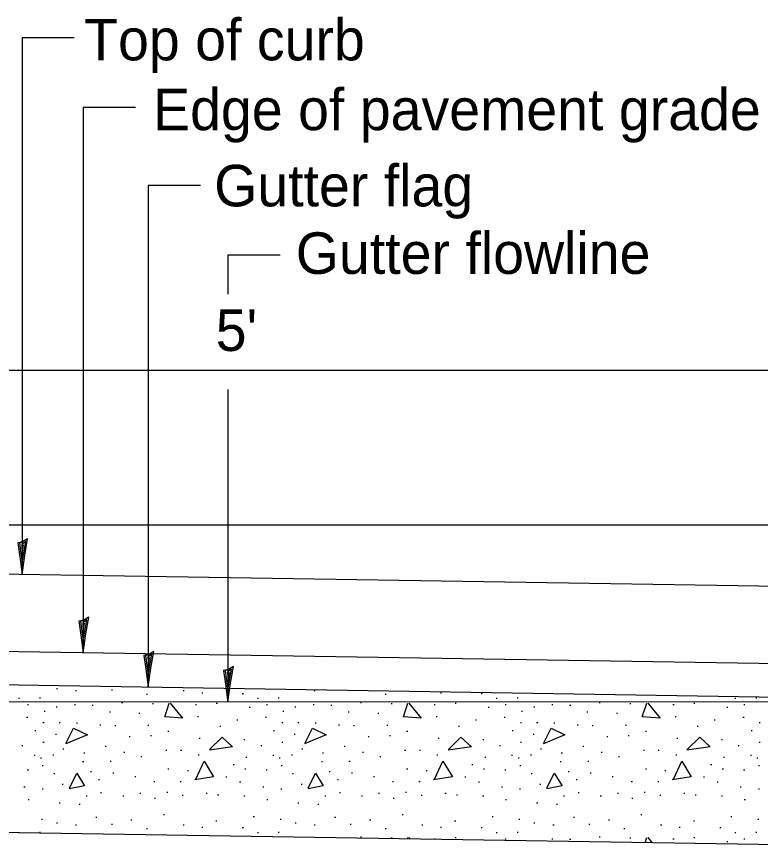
# Model space of a CAD drawing. Extents: x 0 to 2.83, y -0.12 to 1.83.
# Drawn here: x 1.1748 to 1.3839, y 0.7997 to 1.0337 of the extents above; entities that cross this region are included whole.
import ezdxf

# ---------------------------------------------------------------- set-up
doc = ezdxf.new("R2010")
doc.units = 0
for name, color, linetype in [('RD_Pr_Roadway_Dimensions', 7, 'Continuous'), ('RD_Pr_Roadway_Notes', 7, 'Continuous'), ('SH_General_Details', 7, 'Continuous')]:
    doc.layers.add(name, color=color, linetype=linetype)

msp = doc.modelspace()

# ---------------------------------------------------------------- linework, layer by layer
at = {"layer": 'RD_Pr_Roadway_Dimensions'}
msp.add_line((1.02643, 0.93441), (1.47734, 0.93441), dxfattribs=at)
at = {"layer": 'RD_Pr_Roadway_Notes'}
for p, q in [((1.19098, 1.02782), (1.17631, 1.02782)), ((1.17631, 1.02782), (1.17631, 0.87695)), ((1.20815, 1.00821), (1.19348, 1.00821)), ((1.19348, 1.00821), (1.19348, 0.95583)), ((1.22643, 0.98624), (1.21177, 0.98624)), ((1.21177, 0.98624), (1.21177, 0.95571)), ((1.24884, 0.96671), (1.23417, 0.96671)), ((1.23417, 0.96671), (1.23417, 0.95571)), ((1.19348, 0.95583), (1.19348, 0.85493)), ((1.21177, 0.95571), (1.21177, 0.84533)), ((1.23417, 0.9289), (1.23417, 0.84109))]:
    msp.add_line(p, q, dxfattribs=at)
for points in [[(1.17644, 0.88614), (1.17507, 0.88583), (1.17566, 0.88195), (1.17631, 0.87695), (1.17704, 0.88228), (1.17786, 0.88695), (1.17644, 0.88614), (1.17554, 0.88573), (1.17632, 0.88031), (1.17736, 0.88623), (1.17619, 0.88536), (1.17635, 0.88287), (1.17671, 0.88526)], [(1.19362, 0.86411), (1.19225, 0.86381), (1.19284, 0.85992), (1.19348, 0.85493), (1.19422, 0.86026), (1.19504, 0.86493), (1.19362, 0.86411), (1.19271, 0.8637), (1.19349, 0.85829), (1.19453, 0.86421), (1.19337, 0.86333), (1.19352, 0.86085), (1.19389, 0.86324)], [(1.2119, 0.85451), (1.21053, 0.8542), (1.21112, 0.85032), (1.21177, 0.84533), (1.2125, 0.85066), (1.21332, 0.85533), (1.2119, 0.85451), (1.21099, 0.8541), (1.21177, 0.84868), (1.21281, 0.85461), (1.21165, 0.85373), (1.21181, 0.85124), (1.21217, 0.85364)], [(1.23431, 0.85027), (1.23294, 0.84996), (1.23353, 0.84608), (1.23417, 0.84109), (1.23491, 0.84642), (1.23573, 0.85109), (1.23431, 0.85027), (1.2334, 0.84986), (1.23418, 0.84444), (1.23522, 0.85036), (1.23406, 0.84949), (1.23421, 0.847), (1.23458, 0.8494)]]:
    msp.add_lwpolyline(points, dxfattribs=at)
at = {"layer": 'SH_General_Details'}
for p, q in [((1.46995, 0.87224), (0.30571, 0.89094)), ((1.02643, 0.89094), (1.48178, 0.89094)), ((1.46995, 0.85049), (0.30571, 0.86919)), ((1.02939, 0.84826), (1.46995, 0.84118)), ((1.18596, 0.84493), (1.18625, 0.84493)), ((1.19132, 0.8443), (1.19161, 0.8443)), ((1.2014, 0.84455), (1.2017, 0.84455)), ((1.21124, 0.84329), (1.21153, 0.84329)), ((1.22158, 0.8443), (1.22187, 0.8443)), ((1.22682, 0.84367), (1.22711, 0.84367)), ((1.23823, 0.84354), (1.23852, 0.84354)), ((1.25845, 0.8443), (1.25874, 0.8443)), ((1.27838, 0.84329), (1.27867, 0.84329)), ((1.29395, 0.84367), (1.29425, 0.84367)), ((1.30536, 0.84354), (1.30566, 0.84354)), ((1.46995, 0.84118), (1.02939, 0.841)), ((1.17532, 0.84216), (1.17561, 0.84216)), ((1.17784, 0.84039), (1.17814, 0.84039)), ((1.18118, 0.84228), (1.18148, 0.84228)), ((1.191, 0.84039), (1.19129, 0.84039)), ((1.19598, 0.84026), (1.19627, 0.84026)), ((1.2043, 0.84096), (1.2046, 0.84096)), ((1.21294, 0.84064), (1.21324, 0.84064)), ((1.22505, 0.84039), (1.22534, 0.84039)), ((1.23092, 0.84077), (1.23121, 0.84077)), ((1.24245, 0.84216), (1.24275, 0.84216)), ((1.24498, 0.84039), (1.24527, 0.84039)), ((1.24832, 0.84228), (1.24861, 0.84228)), ((1.25813, 0.84039), (1.25843, 0.84039)), ((1.26312, 0.84026), (1.26341, 0.84026)), ((1.27144, 0.84096), (1.27173, 0.84096)), ((1.28008, 0.84064), (1.28037, 0.84064)), ((1.29219, 0.84039), (1.29248, 0.84039)), ((1.29805, 0.84077), (1.29834, 0.84077)), ((1.30959, 0.84216), (1.30988, 0.84216)), ((1.31211, 0.84039), (1.3124, 0.84039)), ((1.31546, 0.84228), (1.31575, 0.84228)), ((1.32527, 0.84039), (1.32556, 0.84039)), ((1.33025, 0.84026), (1.33055, 0.84026)), ((1.33858, 0.84096), (1.33887, 0.84096)), ((1.34721, 0.84064), (1.34751, 0.84064)), ((1.35932, 0.84039), (1.35962, 0.84039)), ((1.36518, 0.84077), (1.36548, 0.84077)), ((1.37673, 0.84216), (1.37702, 0.84216)), ((1.37925, 0.84039), (1.37954, 0.84039)), ((1.38259, 0.84228), (1.38288, 0.84228)), ((1.18249, 0.8385), (1.18278, 0.8385)), ((1.18589, 0.8397), (1.18619, 0.8397)), ((1.20084, 0.83837), (1.20113, 0.83837)), ((1.20916, 0.83799), (1.20945, 0.83799)), ((1.24019, 0.83963), (1.24048, 0.83963)), ((1.24962, 0.8385), (1.24992, 0.8385)), ((1.25303, 0.8397), (1.25332, 0.8397)), ((1.26797, 0.83837), (1.26827, 0.83837)), ((1.2763, 0.83799), (1.27659, 0.83799)), ((1.30732, 0.83963), (1.30761, 0.83963)), ((1.31676, 0.8385), (1.31705, 0.8385)), ((1.32016, 0.8397), (1.32046, 0.8397)), ((1.33511, 0.83837), (1.3354, 0.83837)), ((1.34343, 0.83799), (1.34372, 0.83799)), ((1.37446, 0.83963), (1.37475, 0.83963)), ((1.17759, 0.8368), (1.17788, 0.8368)), ((1.22562, 0.83699), (1.22591, 0.83699)), ((1.23665, 0.8361), (1.23695, 0.8361)), ((1.24473, 0.8368), (1.24502, 0.8368)), ((1.29275, 0.83699), (1.29305, 0.83699)), ((1.30379, 0.8361), (1.30408, 0.8361)), ((1.31186, 0.8368), (1.31215, 0.8368)), ((1.35989, 0.83699), (1.36018, 0.83699)), ((1.37092, 0.8361), (1.37122, 0.8361)), ((1.379, 0.8368), (1.37929, 0.8368)), ((1.18217, 0.83535), (1.18247, 0.83535)), ((1.18671, 0.83535), (1.187, 0.83535)), ((1.19157, 0.83522), (1.19186, 0.83522)), ((1.19813, 0.83472), (1.19842, 0.83472)), ((1.20235, 0.83453), (1.20264, 0.83453)), ((1.21168, 0.83459), (1.21197, 0.83459)), ((1.23186, 0.83434), (1.23215, 0.83434)), ((1.24931, 0.83535), (1.2496, 0.83535)), ((1.25385, 0.83535), (1.25414, 0.83535)), ((1.2587, 0.83522), (1.259, 0.83522)), ((1.26526, 0.83472), (1.26555, 0.83472)), ((1.26948, 0.83453), (1.26978, 0.83453)), ((1.27882, 0.83459), (1.27911, 0.83459)), ((1.299, 0.83434), (1.29929, 0.83434)), ((1.31644, 0.83535), (1.31674, 0.83535)), ((1.32098, 0.83535), (1.32128, 0.83535)), ((1.32584, 0.83522), (1.32613, 0.83522)), ((1.3324, 0.83472), (1.33269, 0.83472)), ((1.33662, 0.83453), (1.33691, 0.83453)), ((1.34595, 0.83459), (1.34625, 0.83459)), ((1.36613, 0.83434), (1.36642, 0.83434)), ((1.38358, 0.83535), (1.38387, 0.83535)), ((1.17986, 0.83308), (1.18015, 0.83308)), ((1.1857, 0.83207), (1.186, 0.83207)), ((1.20645, 0.83144), (1.20674, 0.83144)), ((1.21244, 0.83169), (1.21273, 0.83169)), ((1.2173, 0.83295), (1.21759, 0.83295)), ((1.22612, 0.83093), (1.22642, 0.83093)), ((1.247, 0.83308), (1.24729, 0.83308)), ((1.25284, 0.83207), (1.25313, 0.83207)), ((1.27358, 0.83144), (1.27388, 0.83144)), ((1.27957, 0.83169), (1.27987, 0.83169)), ((1.28443, 0.83295), (1.28472, 0.83295)), ((1.29326, 0.83093), (1.29355, 0.83093)), ((1.31413, 0.83308), (1.31442, 0.83308)), ((1.31997, 0.83207), (1.32027, 0.83207)), ((1.34072, 0.83144), (1.34101, 0.83144)), ((1.34671, 0.83169), (1.347, 0.83169)), ((1.35156, 0.83295), (1.35186, 0.83295)), ((1.36039, 0.83093), (1.36069, 0.83093)), ((1.38126, 0.83308), (1.38156, 0.83308)), ((1.17627, 0.82891), (1.17656, 0.82891)), ((1.18217, 0.82986), (1.18247, 0.82986)), ((1.1997, 0.82866), (1.19999, 0.82866)), ((1.23867, 0.83055), (1.23897, 0.83055)), ((1.2434, 0.82891), (1.24369, 0.82891)), ((1.24931, 0.82986), (1.2496, 0.82986)), ((1.26684, 0.82866), (1.26713, 0.82866)), ((1.30581, 0.83055), (1.3061, 0.83055)), ((1.31053, 0.82891), (1.31083, 0.82891)), ((1.31644, 0.82986), (1.31674, 0.82986)), ((1.33397, 0.82866), (1.33427, 0.82866)), ((1.37294, 0.83055), (1.37323, 0.83055)), ((1.37767, 0.82891), (1.37796, 0.82891)), ((1.38358, 0.82986), (1.38387, 0.82986)), ((1.18495, 0.82627), (1.18524, 0.82627)), ((1.18778, 0.82791), (1.18808, 0.82791)), ((1.19365, 0.82683), (1.19394, 0.82683)), ((1.20487, 0.82702), (1.20517, 0.82702)), ((1.21673, 0.82753), (1.21702, 0.82753)), ((1.22089, 0.82753), (1.22118, 0.82753)), ((1.22581, 0.82627), (1.2261, 0.82627)), ((1.25208, 0.82627), (1.25237, 0.82627)), ((1.25492, 0.82791), (1.25521, 0.82791)), ((1.26078, 0.82683), (1.26108, 0.82683)), ((1.27201, 0.82702), (1.2723, 0.82702)), ((1.28386, 0.82753), (1.28416, 0.82753)), ((1.28802, 0.82753), (1.28832, 0.82753)), ((1.29294, 0.82627), (1.29324, 0.82627)), ((1.31922, 0.82627), (1.31951, 0.82627)), ((1.32206, 0.82791), (1.32235, 0.82791)), ((1.32792, 0.82683), (1.32821, 0.82683)), ((1.33914, 0.82702), (1.33944, 0.82702)), ((1.351, 0.82753), (1.35129, 0.82753)), ((1.35516, 0.82753), (1.35545, 0.82753)), ((1.36008, 0.82627), (1.36037, 0.82627)), ((1.17967, 0.82614), (1.17996, 0.82614)), ((1.18148, 0.82538), (1.18177, 0.82538)), ((1.19333, 0.8244), (1.19363, 0.8244)), ((1.20109, 0.8245), (1.20138, 0.8245)), ((1.20973, 0.82582), (1.21002, 0.82582)), ((1.23924, 0.82564), (1.23953, 0.82564)), ((1.24681, 0.82614), (1.2471, 0.82614)), ((1.24861, 0.82538), (1.24891, 0.82538)), ((1.26047, 0.8244), (1.26076, 0.8244)), ((1.26822, 0.8245), (1.26852, 0.8245)), ((1.27686, 0.82582), (1.27716, 0.82582)), ((1.30638, 0.82564), (1.30667, 0.82564)), ((1.31394, 0.82614), (1.31423, 0.82614)), ((1.31575, 0.82538), (1.31604, 0.82538)), ((1.3276, 0.8244), (1.3279, 0.8244)), ((1.33536, 0.8245), (1.33565, 0.8245)), ((1.344, 0.82582), (1.34429, 0.82582)), ((1.37351, 0.82564), (1.3738, 0.82564)), ((1.38108, 0.82614), (1.38137, 0.82614)), ((1.38288, 0.82538), (1.38318, 0.82538)), ((1.17778, 0.822), (1.17807, 0.822)), ((1.18198, 0.82326), (1.18227, 0.82326)), ((1.19554, 0.82156), (1.19583, 0.82156)), ((1.21729, 0.82232), (1.21759, 0.82232)), ((1.22278, 0.82181), (1.22307, 0.82181)), ((1.23565, 0.82351), (1.23594, 0.82351)), ((1.23892, 0.82232), (1.23922, 0.82232)), ((1.24491, 0.822), (1.24521, 0.822)), ((1.24912, 0.82326), (1.24941, 0.82326)), ((1.26268, 0.82156), (1.26297, 0.82156)), ((1.28443, 0.82232), (1.28472, 0.82232)), ((1.28992, 0.82181), (1.29021, 0.82181)), ((1.30278, 0.82351), (1.30307, 0.82351)), ((1.30606, 0.82232), (1.30635, 0.82232)), ((1.31205, 0.822), (1.31234, 0.822)), ((1.31625, 0.82326), (1.31655, 0.82326)), ((1.32981, 0.82156), (1.3301, 0.82156)), ((1.35156, 0.82232), (1.35186, 0.82232)), ((1.35705, 0.82181), (1.35734, 0.82181)), ((1.36991, 0.82351), (1.37021, 0.82351)), ((1.37319, 0.82232), (1.37349, 0.82232)), ((1.37918, 0.822), (1.37948, 0.822)), ((1.38339, 0.82326), (1.38368, 0.82326)), ((1.1852, 0.82105), (1.18549, 0.82105)), ((1.19781, 0.81929), (1.1981, 0.81929)), ((1.20178, 0.82124), (1.20207, 0.82124)), ((1.20796, 0.82017), (1.20826, 0.82017)), ((1.23363, 0.82005), (1.23392, 0.82005)), ((1.25233, 0.82105), (1.25263, 0.82105)), ((1.26495, 0.81929), (1.26524, 0.81929)), ((1.26892, 0.82124), (1.26921, 0.82124)), ((1.2751, 0.82017), (1.27539, 0.82017)), ((1.30076, 0.82005), (1.30105, 0.82005)), ((1.31947, 0.82105), (1.31976, 0.82105)), ((1.33208, 0.81929), (1.33237, 0.81929)), ((1.33605, 0.82124), (1.33635, 0.82124)), ((1.34223, 0.82017), (1.34253, 0.82017)), ((1.3679, 0.82005), (1.36819, 0.82005)), ((1.17683, 0.81727), (1.17713, 0.81727)), ((1.18759, 0.81797), (1.18789, 0.81797)), ((1.21332, 0.81878), (1.21362, 0.81878)), ((1.22076, 0.81878), (1.22106, 0.81878)), ((1.23747, 0.81866), (1.23777, 0.81866)), ((1.24397, 0.81727), (1.24426, 0.81727)), ((1.25473, 0.81797), (1.25502, 0.81797)), ((1.28046, 0.81878), (1.28075, 0.81878)), ((1.2879, 0.81878), (1.28819, 0.81878)), ((1.30461, 0.81866), (1.3049, 0.81866)), ((1.3111, 0.81727), (1.3114, 0.81727)), ((1.32186, 0.81797), (1.32216, 0.81797)), ((1.34759, 0.81878), (1.34789, 0.81878)), ((1.35503, 0.81878), (1.35533, 0.81878)), ((1.37174, 0.81866), (1.37204, 0.81866)), ((1.37824, 0.81727), (1.37853, 0.81727)), ((1.18192, 0.8167), (1.18221, 0.8167)), ((1.19428, 0.81475), (1.19457, 0.81475)), ((1.19838, 0.81563), (1.19867, 0.81563)), ((1.20462, 0.81475), (1.20491, 0.81475)), ((1.20941, 0.8155), (1.20971, 0.8155)), ((1.21698, 0.81576), (1.21727, 0.81576)), ((1.22133, 0.81494), (1.22162, 0.81494)), ((1.22808, 0.8155), (1.22837, 0.8155)), ((1.23129, 0.815), (1.23159, 0.815)), ((1.23867, 0.81475), (1.23896, 0.81475)), ((1.24905, 0.8167), (1.24935, 0.8167)), ((1.26141, 0.81475), (1.26171, 0.81475)), ((1.26551, 0.81563), (1.26581, 0.81563)), ((1.27176, 0.81475), (1.27205, 0.81475)), ((1.27655, 0.8155), (1.27684, 0.8155)), ((1.28411, 0.81576), (1.28441, 0.81576)), ((1.28847, 0.81494), (1.28876, 0.81494)), ((1.29521, 0.8155), (1.29551, 0.8155)), ((1.29843, 0.815), (1.29872, 0.815)), ((1.3058, 0.81475), (1.3061, 0.81475)), ((1.31619, 0.8167), (1.31648, 0.8167)), ((1.32855, 0.81475), (1.32884, 0.81475)), ((1.33265, 0.81563), (1.33294, 0.81563)), ((1.33889, 0.81475), (1.33918, 0.81475)), ((1.34368, 0.8155), (1.34398, 0.8155)), ((1.35125, 0.81576), (1.35154, 0.81576)), ((1.3556, 0.81494), (1.35589, 0.81494)), ((1.36235, 0.8155), (1.36264, 0.8155)), ((1.36556, 0.815), (1.36586, 0.815)), ((1.37294, 0.81475), (1.37323, 0.81475)), ((1.38333, 0.8167), (1.38362, 0.8167)), ((1.17797, 0.81368), (1.17826, 0.81368)), ((1.18671, 0.81273), (1.187, 0.81273)), ((1.19232, 0.81235), (1.19262, 0.81235)), ((1.21351, 0.81412), (1.2138, 0.81412)), ((1.2451, 0.81368), (1.2454, 0.81368)), ((1.25385, 0.81273), (1.25414, 0.81273)), ((1.25946, 0.81235), (1.25975, 0.81235)), ((1.28065, 0.81412), (1.28094, 0.81412)), ((1.31224, 0.81368), (1.31253, 0.81368)), ((1.32098, 0.81273), (1.32128, 0.81273)), ((1.32659, 0.81235), (1.32689, 0.81235)), ((1.34778, 0.81412), (1.34807, 0.81412)), ((1.37937, 0.81368), (1.37967, 0.81368)), ((1.18173, 0.80819), (1.18202, 0.80819)), ((1.19705, 0.8087), (1.19735, 0.8087)), ((1.20689, 0.80794), (1.20718, 0.80794)), ((1.21603, 0.80952), (1.21633, 0.80952)), ((1.23079, 0.80775), (1.23108, 0.80775)), ((1.24132, 0.80895), (1.24161, 0.80895)), ((1.24887, 0.80819), (1.24916, 0.80819)), ((1.26419, 0.8087), (1.26448, 0.8087)), ((1.27403, 0.80794), (1.27432, 0.80794)), ((1.28317, 0.80952), (1.28346, 0.80952)), ((1.29792, 0.80775), (1.29822, 0.80775)), ((1.30845, 0.80895), (1.30875, 0.80895)), ((1.316, 0.80819), (1.31629, 0.80819)), ((1.33132, 0.8087), (1.33162, 0.8087)), ((1.34116, 0.80794), (1.34145, 0.80794)), ((1.3503, 0.80952), (1.3506, 0.80952)), ((1.36506, 0.80775), (1.36535, 0.80775)), ((1.37559, 0.80895), (1.37588, 0.80895)), ((1.38313, 0.80819), (1.38343, 0.80819)), ((1.46995, 0.79969), (1.0458, 0.80638)), ((1.18596, 0.80718), (1.18625, 0.80718)), ((1.19132, 0.80655), (1.19161, 0.80655)), ((1.2014, 0.8068), (1.2017, 0.8068)), ((1.21124, 0.80554), (1.21153, 0.80554)), ((1.22158, 0.80655), (1.22187, 0.80655)), ((1.22682, 0.80592), (1.22711, 0.80592)), ((1.23823, 0.80579), (1.23852, 0.80579)), ((1.25309, 0.80718), (1.25338, 0.80718)), ((1.25845, 0.80655), (1.25874, 0.80655)), ((1.26854, 0.8068), (1.26883, 0.8068)), ((1.27838, 0.80554), (1.27867, 0.80554)), ((1.28872, 0.80655), (1.28901, 0.80655)), ((1.29395, 0.80592), (1.29425, 0.80592)), ((1.30536, 0.80579), (1.30566, 0.80579)), ((1.32023, 0.80718), (1.32052, 0.80718)), ((1.32558, 0.80655), (1.32588, 0.80655)), ((1.33567, 0.8068), (1.33597, 0.8068)), ((1.34551, 0.80554), (1.3458, 0.80554)), ((1.35585, 0.80655), (1.35615, 0.80655)), ((1.36109, 0.80592), (1.36138, 0.80592)), ((1.3725, 0.80579), (1.37279, 0.80579)), ((1.17532, 0.80441), (1.17561, 0.80441)), ((1.18118, 0.80453), (1.18148, 0.80453)), ((1.24245, 0.80441), (1.24275, 0.80441)), ((1.24832, 0.80453), (1.24861, 0.80453)), ((1.27144, 0.80321), (1.27173, 0.80321)), ((1.28008, 0.80289), (1.28037, 0.80289)), ((1.29805, 0.80302), (1.29834, 0.80302)), ((1.30959, 0.80441), (1.30988, 0.80441)), ((1.31546, 0.80453), (1.31575, 0.80453)), ((1.33858, 0.80321), (1.33887, 0.80321)), ((1.34721, 0.80289), (1.34751, 0.80289)), ((1.36518, 0.80302), (1.36548, 0.80302)), ((1.37673, 0.80441), (1.37702, 0.80441)), ((1.38259, 0.80453), (1.38288, 0.80453)), ((1.29219, 0.80264), (1.29248, 0.80264)), ((1.31211, 0.80264), (1.3124, 0.80264)), ((1.32527, 0.80264), (1.32556, 0.80264)), ((1.33025, 0.80252), (1.33055, 0.80252)), ((1.35932, 0.80264), (1.35962, 0.80264)), ((1.37446, 0.80189), (1.37475, 0.80189)), ((1.37925, 0.80264), (1.37954, 0.80264))]:
    msp.add_line(p, q, dxfattribs=at)
for points in [[(1.21795, 0.84073), (1.22141, 0.83654), (1.21641, 0.83691), (1.21766, 0.8408)], [(1.28509, 0.84073), (1.28854, 0.83654), (1.28355, 0.83691), (1.28479, 0.8408)], [(1.35222, 0.84073), (1.35568, 0.83654), (1.35068, 0.83691), (1.35193, 0.8408)], [(1.18865, 0.82942), (1.19078, 0.83376), (1.19467, 0.83192), (1.1886, 0.82933)], [(1.25579, 0.82942), (1.25792, 0.83376), (1.26181, 0.83192), (1.25574, 0.82933)], [(1.32292, 0.82942), (1.32505, 0.83376), (1.32894, 0.83192), (1.32288, 0.82933)], [(1.22904, 0.82773), (1.23257, 0.83126), (1.23551, 0.82854), (1.22898, 0.82758)], [(1.29618, 0.82773), (1.2997, 0.83126), (1.30264, 0.82854), (1.29611, 0.82758)], [(1.36331, 0.82773), (1.36684, 0.83126), (1.36978, 0.82854), (1.36325, 0.82758)], [(1.22515, 0.81943), (1.2275, 0.8245), (1.23014, 0.82009), (1.22486, 0.81921)], [(1.29229, 0.81943), (1.29464, 0.8245), (1.29728, 0.82009), (1.29199, 0.81921)], [(1.35942, 0.81943), (1.36177, 0.8245), (1.36441, 0.82009), (1.35913, 0.81921)], [(1.18961, 0.81686), (1.19166, 0.82112), (1.19387, 0.81752), (1.18957, 0.81671)], [(1.25674, 0.81686), (1.2588, 0.82112), (1.261, 0.81752), (1.2567, 0.81671)], [(1.32388, 0.81686), (1.32593, 0.82112), (1.32813, 0.81752), (1.32384, 0.81671)], [(1.28465, 0.80261), (1.28479, 0.80306)], [(1.28509, 0.80298), (1.2854, 0.8026)], [(1.35145, 0.80156), (1.35193, 0.80306)], [(1.35222, 0.80298), (1.35342, 0.80153)]]:
    msp.add_lwpolyline(points, dxfattribs=at)

# ---------------------------------------------------------------- texts
at = {"layer": 'RD_Pr_Roadway_Dimensions'}
msp.add_text("5'", height=0.011667, dxfattribs=at).set_placement((1.23075, 0.93976))
at = {"layer": 'RD_Pr_Roadway_Notes'}
for s, p in [('Top of curb', (1.19375, 1.02144)), ('Edge of pavement grade', (1.21314, 1.00182)), ('Gutter flag', (1.23031, 0.98041)), ('Gutter flowline', (1.25327, 0.96143))]:
    msp.add_text(s, height=0.0116667, dxfattribs=at).set_placement(p)

doc.saveas('drawing.dxf')
